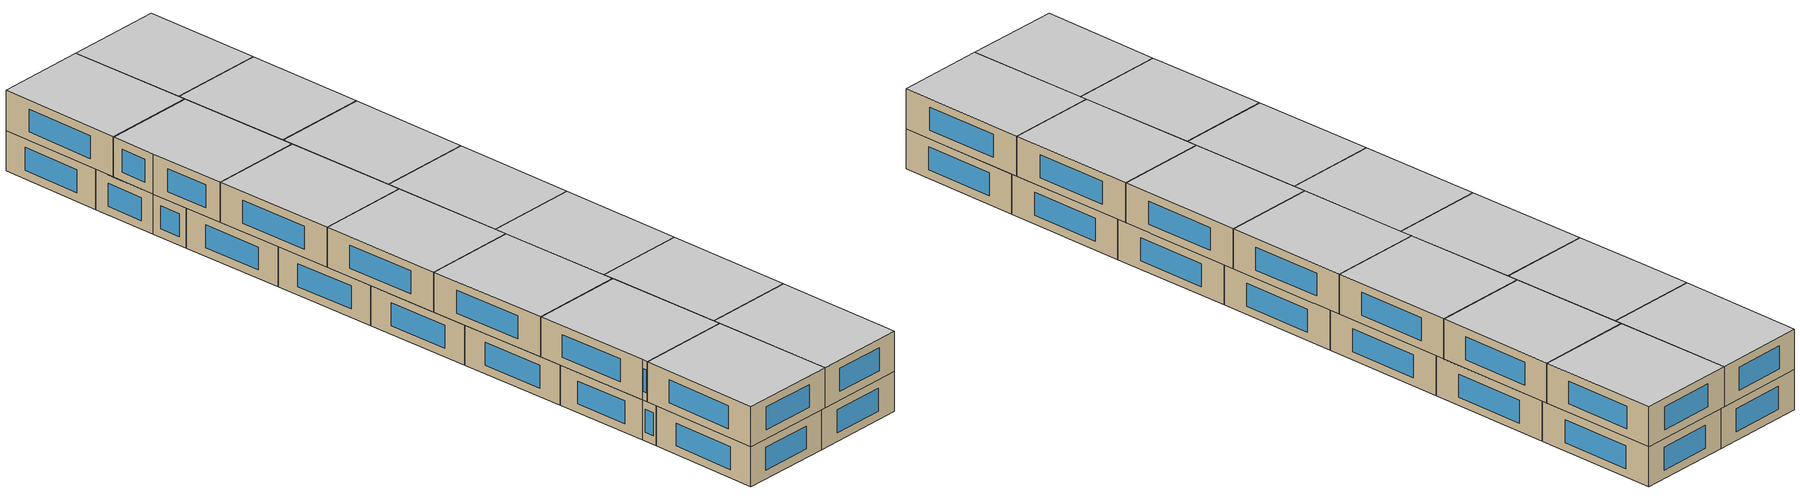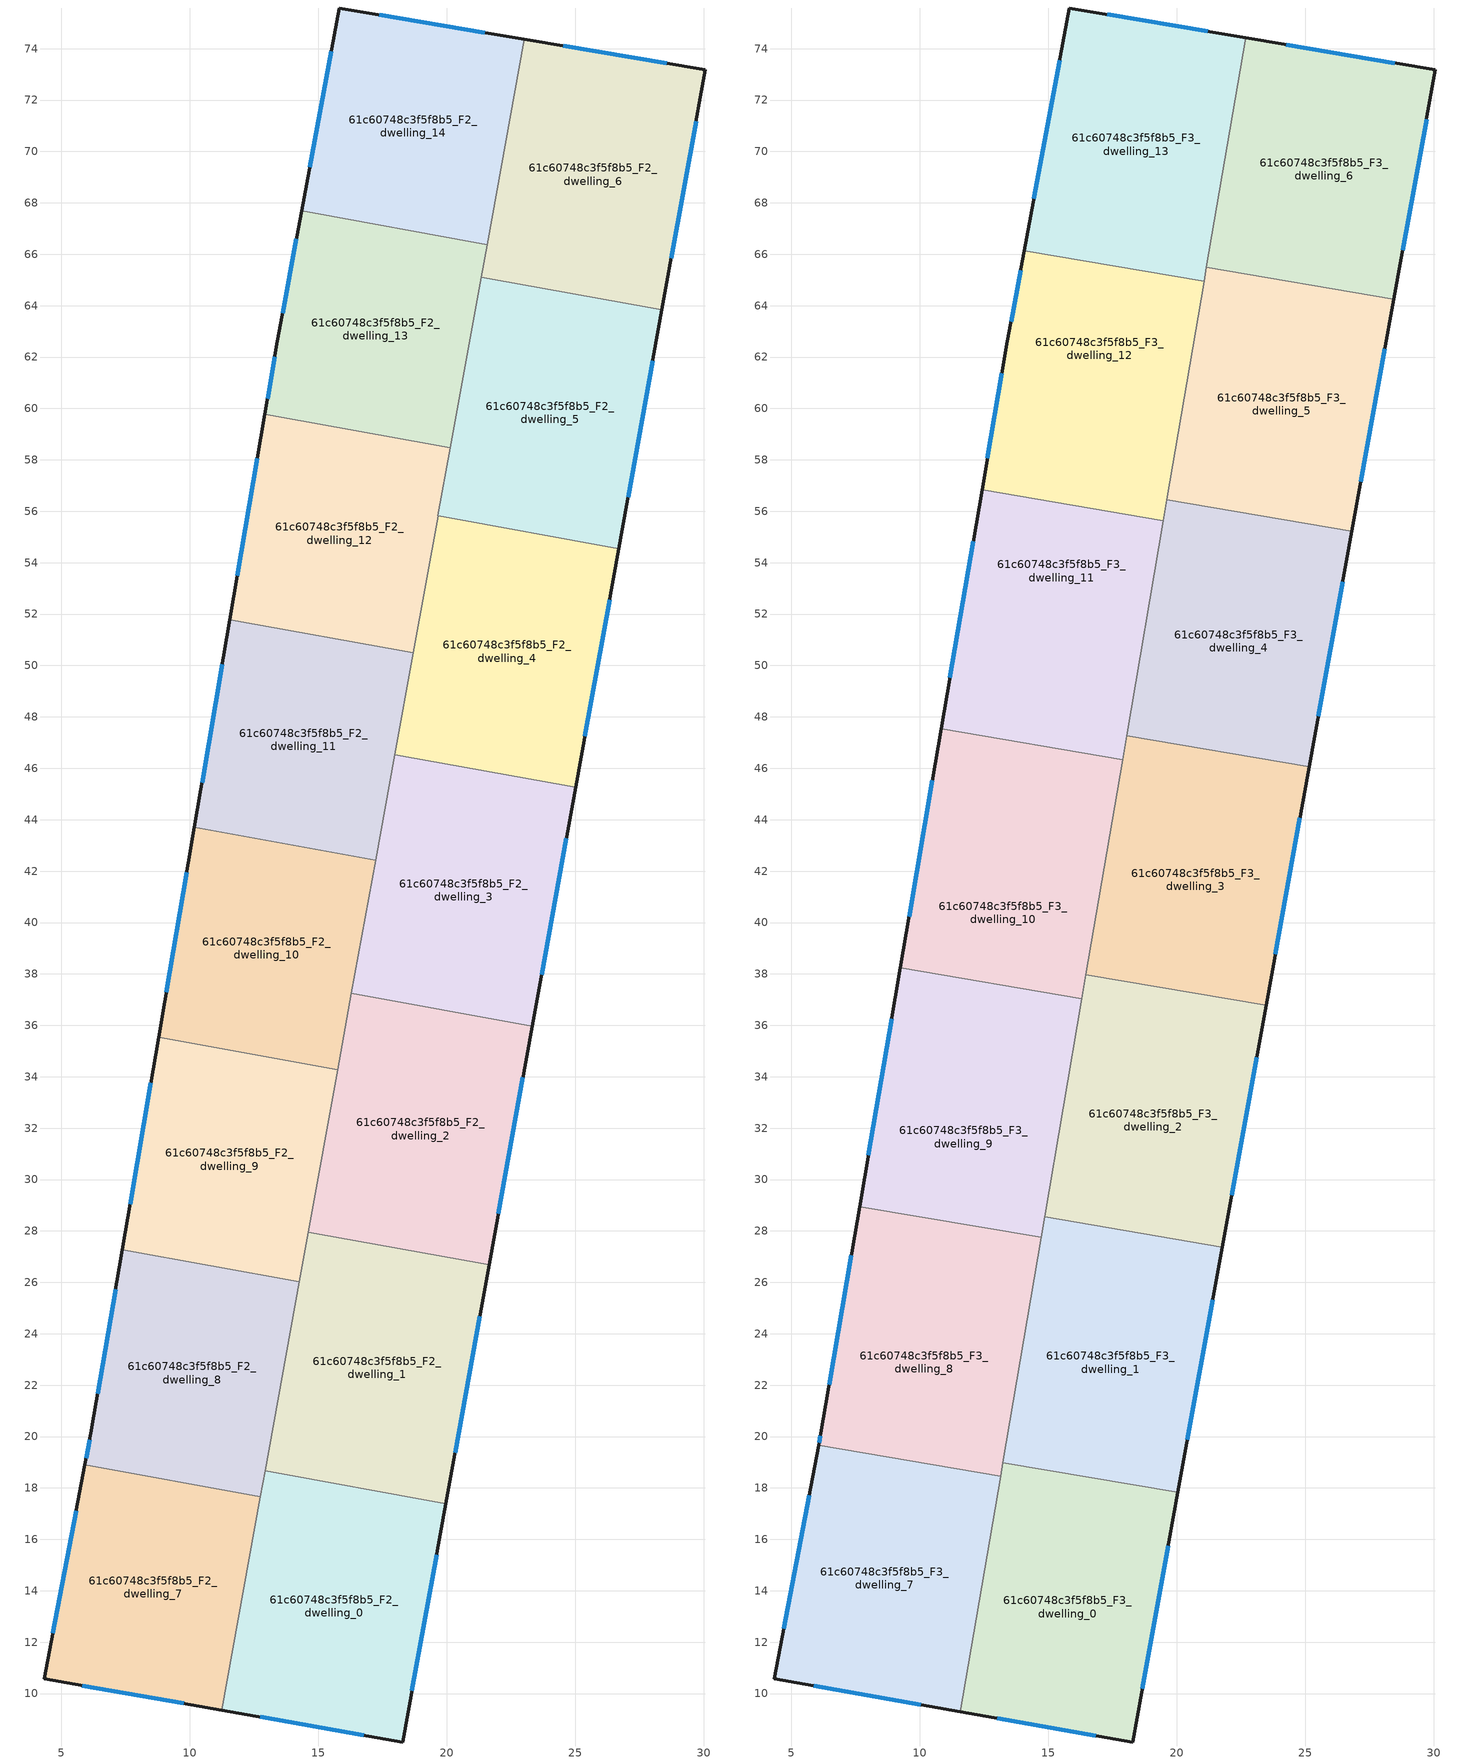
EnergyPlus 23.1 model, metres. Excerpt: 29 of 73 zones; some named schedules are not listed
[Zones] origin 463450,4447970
61c60748c3f5f8b5_F2_dwelling_0
 floor to 61c60748c3f5f8b5_F1_dwelling_0 (EU_floor_Construction): 19.96,17.39 18.28,8.12 11.24,9.35 12.92,18.66 z6
 wall outside (EU_wall_Construction): 11.24,9.35 18.28,8.12 19.96,17.39 z6:9
 wall to 61c60748c3f5f8b5_F2_dwelling_1 (EU_wall_Construction): 19.96,17.39 12.92,18.66 z6:9
 wall to 61c60748c3f5f8b5_F2_dwelling_7 (EU_wall_Construction): 12.74,17.67 11.24,9.35 z6:9
 wall to 61c60748c3f5f8b5_F2_dwelling_8 (EU_wall_Construction): 12.92,18.66 12.74,17.67 z6:9
 window (EU_Window_Construction): 18.64,10.1 19.6,15.4 / 12.74,9.09 16.77,8.38 z6.64:8.36
61c60748c3f5f8b5_F2_dwelling_1
 floor to 61c60748c3f5f8b5_F1_dwelling_1 (EU_floor_Construction): 21.64,26.68 19.96,17.39 12.92,18.66 14.6,27.95 z6
 wall outside (EU_wall_Construction): 19.96,17.39 21.64,26.68 z6:9
 wall to 61c60748c3f5f8b5_F2_dwelling_2 (EU_wall_Construction): 21.64,26.68 14.6,27.95 z6:9
 wall to 61c60748c3f5f8b5_F2_dwelling_8 (EU_wall_Construction): 14.25,26.02 12.92,18.66 z6:9
 wall to 61c60748c3f5f8b5_F2_dwelling_9 (EU_wall_Construction): 14.6,27.95 14.25,26.02 z6:9
 window (EU_Window_Construction): 20.32,19.38 21.28,24.69 z6.64:8.36
61c60748c3f5f8b5_F2_dwelling_10
 floor to 61c60748c3f5f8b5_F1_dwelling_10 (EU_floor_Construction): 17.23,42.43 15.75,34.27 8.78,35.53 10.18,43.71 z6
 wall outside (EU_wall_Construction): 10.18,43.71 8.78,35.53 z6:9
 wall to 61c60748c3f5f8b5_F2_dwelling_9 (EU_wall_Construction): 8.78,35.53 15.75,34.27 z6:9
 wall to 61c60748c3f5f8b5_F2_dwelling_11 (EU_wall_Construction): 17.23,42.43 10.18,43.71 z6:9
 wall to 61c60748c3f5f8b5_F2_dwelling_3 (EU_wall_Construction): 16.29,37.24 17.23,42.43 z6:9
 wall to 61c60748c3f5f8b5_F2_dwelling_2 (EU_wall_Construction): 15.75,34.27 16.29,37.24 z6:9
 window (EU_Window_Construction): 9.88,41.96 9.08,37.28 z6.64:8.36
61c60748c3f5f8b5_F2_dwelling_11
 floor to 61c60748c3f5f8b5_F1_dwelling_11 (EU_floor_Construction): 18.69,50.49 17.23,42.43 10.18,43.71 11.56,51.79 z6
 wall outside (EU_wall_Construction): 11.56,51.79 10.18,43.71 z6:9
 wall to 61c60748c3f5f8b5_F2_dwelling_12 (EU_wall_Construction): 18.69,50.49 11.56,51.79 z6:9
 wall to 61c60748c3f5f8b5_F2_dwelling_4 (EU_wall_Construction): 17.97,46.53 18.69,50.49 z6:9
 wall to 61c60748c3f5f8b5_F2_dwelling_3 (EU_wall_Construction): 17.23,42.43 17.97,46.53 z6:9
 window (EU_Window_Construction): 11.26,50.05 10.47,45.44 z6.64:8.36
 ceiling adiabatic (EU_roof_Construction): 17.23,42.43 18.1,47.26 18.05,47.27 z9
61c60748c3f5f8b5_F2_dwelling_12
 floor to 61c60748c3f5f8b5_F1_dwelling_12 (EU_floor_Construction): 20.13,58.47 18.69,50.49 11.56,51.79 12.92,59.77 z6
 wall outside (EU_wall_Construction): 12.92,59.77 11.56,51.79 z6:9
 wall to 61c60748c3f5f8b5_F2_dwelling_13 (EU_wall_Construction): 20.13,58.47 12.92,59.77 z6:9
 wall to 61c60748c3f5f8b5_F2_dwelling_5 (EU_wall_Construction): 19.65,55.82 20.13,58.47 z6:9
 wall to 61c60748c3f5f8b5_F2_dwelling_4 (EU_wall_Construction): 18.69,50.49 19.65,55.82 z6:9
 window (EU_Window_Construction): 12.63,58.06 11.85,53.5 z6.64:8.36
61c60748c3f5f8b5_F2_dwelling_13
 floor to 61c60748c3f5f8b5_F1_dwelling_13 (EU_floor_Construction): 21.56,66.38 20.13,58.47 12.92,59.77 13.41,62.62 14.35,67.68 z6
 wall outside (EU_wall_Construction): 14.35,67.68 13.41,62.62 12.92,59.77 z6:9
 wall to 61c60748c3f5f8b5_F2_dwelling_14 (EU_wall_Construction): 21.56,66.38 14.35,67.68 z6:9
 wall to 61c60748c3f5f8b5_F2_dwelling_6 (EU_wall_Construction): 21.34,65.11 21.56,66.38 z6:9
 wall to 61c60748c3f5f8b5_F2_dwelling_5 (EU_wall_Construction): 20.13,58.47 21.33,65.11 z6:9
 window (EU_Window_Construction): 13.3,62.01 13.02,60.38 / 14.15,66.6 13.61,63.7 z6.64:8.36
 ceiling adiabatic (EU_roof_Construction): 21.05,64.94 21.31,66.42 14.35,67.68 14.06,66.13 z9
61c60748c3f5f8b5_F2_dwelling_14
 floor to 61c60748c3f5f8b5_F1_dwelling_14 (EU_floor_Construction): 23.01,74.36 21.56,66.38 14.35,67.68 15.82,75.58 z6
 wall outside (EU_wall_Construction): 23.01,74.36 15.82,75.58 14.35,67.68 z6:9
 wall to 61c60748c3f5f8b5_F2_dwelling_6 (EU_wall_Construction): 21.56,66.38 23.01,74.36 z6:9
 window (EU_Window_Construction): 15.5,73.89 14.66,69.38 / 21.47,74.62 17.36,75.32 z6.64:8.36
 ceiling adiabatic (EU_roof_Construction): 21.31,66.42 22.67,74.42 15.82,75.58 14.35,67.68 z9
61c60748c3f5f8b5_F2_dwelling_2
 floor to 61c60748c3f5f8b5_F1_dwelling_2 (EU_floor_Construction): 23.32,35.97 21.64,26.68 14.6,27.95 16.29,37.24 z6
 wall outside (EU_wall_Construction): 21.64,26.68 23.32,35.97 z6:9
 wall to 61c60748c3f5f8b5_F2_dwelling_3 (EU_wall_Construction): 23.32,35.97 16.29,37.24 z6:9
 wall to 61c60748c3f5f8b5_F2_dwelling_9 (EU_wall_Construction): 15.75,34.27 14.6,27.95 z6:9
 window (EU_Window_Construction): 22,28.67 22.96,33.98 z6.64:8.36
61c60748c3f5f8b5_F2_dwelling_3
 floor to 61c60748c3f5f8b5_F1_dwelling_3 (EU_floor_Construction): 25,45.26 23.32,35.97 16.29,37.24 17.97,46.53 z6
 wall outside (EU_wall_Construction): 23.32,35.97 25,45.26 z6:9
 wall to 61c60748c3f5f8b5_F2_dwelling_4 (EU_wall_Construction): 25,45.26 17.97,46.53 z6:9
 window (EU_Window_Construction): 23.68,37.96 24.64,43.27 z6.64:8.36
61c60748c3f5f8b5_F2_dwelling_4
 floor to 61c60748c3f5f8b5_F1_dwelling_4 (EU_floor_Construction): 26.69,54.55 25,45.26 17.97,46.53 19.65,55.82 z6
 wall outside (EU_wall_Construction): 25,45.26 26.69,54.55 z6:9
 wall to 61c60748c3f5f8b5_F2_dwelling_5 (EU_wall_Construction): 26.69,54.55 19.65,55.82 z6:9
 window (EU_Window_Construction): 25.36,47.25 26.33,52.56 z6.64:8.36
61c60748c3f5f8b5_F2_dwelling_5
 floor to 61c60748c3f5f8b5_F1_dwelling_5 (EU_floor_Construction): 28.37,63.84 26.69,54.55 19.65,55.82 21.34,65.11 z6
 wall outside (EU_wall_Construction): 26.69,54.55 28.37,63.84 z6:9
 wall to 61c60748c3f5f8b5_F2_dwelling_6 (EU_wall_Construction): 28.37,63.84 21.34,65.11 z6:9
 window (EU_Window_Construction): 27.05,56.54 28.01,61.85 z6.64:8.36
61c60748c3f5f8b5_F2_dwelling_6
 floor to 61c60748c3f5f8b5_F1_dwelling_6 (EU_floor_Construction): 30.06,73.17 28.37,63.84 21.34,65.11 23.01,74.36 z6
 wall outside (EU_wall_Construction): 28.37,63.84 30.06,73.17 23.01,74.36 z6:9
 window (EU_Window_Construction): 28.55,73.43 24.52,74.11 / 28.73,65.84 29.7,71.17 z6.64:8.36
61c60748c3f5f8b5_F2_dwelling_7
 floor to 61c60748c3f5f8b5_F1_dwelling_7 (EU_floor_Construction): 12.74,17.67 11.24,9.35 4.33,10.57 5.92,18.9 z6
 wall outside (EU_wall_Construction): 5.92,18.9 4.33,10.57 11.24,9.35 z6:9
 wall to 61c60748c3f5f8b5_F2_dwelling_8 (EU_wall_Construction): 12.74,17.67 5.92,18.9 z6:9
 window (EU_Window_Construction): 5.81,10.31 9.76,9.61 / 5.58,17.12 4.67,12.35 z6.64:8.36
 ceiling adiabatic (EU_roof_Construction): 11.24,9.35 12.74,17.67 5.92,18.9 4.33,10.57 z9
61c60748c3f5f8b5_F2_dwelling_8
 floor to 61c60748c3f5f8b5_F1_dwelling_8 (EU_floor_Construction): 14.26,26.02 12.74,17.67 5.92,18.9 6.15,20.13 7.37,27.26 z6
 wall outside (EU_wall_Construction): 7.37,27.26 6.15,20.13 5.92,18.9 z6:9
 wall to 61c60748c3f5f8b5_F2_dwelling_9 (EU_wall_Construction): 14.26,26.02 7.37,27.26 z6:9
 window (EU_Window_Construction): 6.1,19.87 5.97,19.16 / 7.11,25.74 6.41,21.66 z6.64:8.36
61c60748c3f5f8b5_F2_dwelling_9
 floor to 61c60748c3f5f8b5_F1_dwelling_9 (EU_floor_Construction): 15.75,34.27 14.26,26.02 7.37,27.26 8.78,35.53 z6
 wall outside (EU_wall_Construction): 8.78,35.53 7.37,27.26 z6:9
 window (EU_Window_Construction): 8.48,33.76 7.67,29.04 z6.64:8.36
61c60748c3f5f8b5_F3_dwelling_0
 floor to 61c60748c3f5f8b5_F2_dwelling_0 (EU_floor_Construction): 19.96,17.39 18.28,8.12 11.58,9.29 13.16,18.62 z9
 floor to 61c60748c3f5f8b5_F2_dwelling_1 (EU_floor_Construction): 20.03,17.82 19.96,17.39 13.16,18.62 13.23,18.98 z9
 wall outside (EU_wall_Construction): 11.58,9.29 18.28,8.12 20.03,17.82 z9:12
 wall to 61c60748c3f5f8b5_F3_dwelling_1 (EU_wall_Construction): 20.03,17.82 13.23,18.98 z9:12
 wall to 61c60748c3f5f8b5_F3_dwelling_7 (EU_wall_Construction): 13.14,18.47 11.58,9.29 z9:12
 wall to 61c60748c3f5f8b5_F3_dwelling_8 (EU_wall_Construction): 13.23,18.98 13.14,18.47 z9:12
 window (EU_Window_Construction): 18.65,10.2 19.66,15.74 / 13.01,9.04 16.84,8.37 z9.64:11.36
 ceiling to 61c60748c3f5f8b5_F4_dwelling_0 (EU_floor_Construction): 18.28,8.12 20.03,17.82 13.23,18.98 11.58,9.29 z12
61c60748c3f5f8b5_F3_dwelling_1
 floor to 61c60748c3f5f8b5_F2_dwelling_1 (EU_floor_Construction): 21.64,26.68 20.03,17.82 13.23,18.98 14.75,27.93 z9
 floor to 61c60748c3f5f8b5_F2_dwelling_2 (EU_floor_Construction): 21.76,27.37 21.64,26.68 14.75,27.93 14.86,28.55 z9
 wall outside (EU_wall_Construction): 20.03,17.82 21.76,27.37 z9:12
 wall to 61c60748c3f5f8b5_F3_dwelling_2 (EU_wall_Construction): 21.76,27.37 14.86,28.55 z9:12
 wall to 61c60748c3f5f8b5_F3_dwelling_8 (EU_wall_Construction): 14.72,27.75 13.23,18.98 z9:12
 wall to 61c60748c3f5f8b5_F3_dwelling_9 (EU_wall_Construction): 14.86,28.55 14.72,27.75 z9:12
 window (EU_Window_Construction): 20.4,19.87 21.39,25.33 z9.64:11.36
 ceiling to 61c60748c3f5f8b5_F4_dwelling_1 (EU_floor_Construction): 20.03,17.82 21.76,27.37 14.86,28.55 13.23,18.98 z12
61c60748c3f5f8b5_F3_dwelling_10
 floor to 61c60748c3f5f8b5_F2_dwelling_10 (EU_floor_Construction): 17.22,42.43 17.13,41.88 16.25,37.04 9.24,38.24 10.18,43.71 z9
 floor to 61c60748c3f5f8b5_F2_dwelling_11 (EU_floor_Construction): 17.89,46.33 17.22,42.43 10.18,43.71 10.83,47.53 z9
 floor to 61c60748c3f5f8b5_F2_dwelling_3 (EU_floor_Construction): 17.12,41.86 16.34,37.23 16.29,37.24 z9
 floor to 61c60748c3f5f8b5_F2_dwelling_2 (EU_floor_Construction): 16.34,37.23 16.3,37.04 16.25,37.04 16.29,37.24 z9
 wall outside (EU_wall_Construction): 10.83,47.53 9.24,38.24 z9:12
 wall to 61c60748c3f5f8b5_F3_dwelling_11 (EU_wall_Construction): 17.89,46.33 10.83,47.53 z9:12
 wall to 61c60748c3f5f8b5_F3_dwelling_9 (EU_wall_Construction): 9.24,38.24 16.3,37.04 z9:12
 wall to 61c60748c3f5f8b5_F3_dwelling_3 (EU_wall_Construction): 16.46,37.97 17.89,46.33 z9:12
 wall to 61c60748c3f5f8b5_F3_dwelling_2 (EU_wall_Construction): 16.3,37.04 16.46,37.97 z9:12
 window (EU_Window_Construction): 10.49,45.54 9.58,40.23 z9.64:11.36
 ceiling to 61c60748c3f5f8b5_F4_dwelling_10 (EU_floor_Construction): 16.3,37.04 17.89,46.33 10.83,47.53 9.24,38.24 z12
61c60748c3f5f8b5_F3_dwelling_11
 floor to 61c60748c3f5f8b5_F2_dwelling_12 (EU_floor_Construction): 19.47,55.63 18.6,50.51 11.56,51.78 12.42,56.83 z9
 floor to 61c60748c3f5f8b5_F2_dwelling_11 (EU_floor_Construction): 18.6,50.51 17.89,46.33 10.83,47.53 11.56,51.78 z9
 wall outside (EU_wall_Construction): 12.42,56.83 10.83,47.53 z9:12
 wall to 61c60748c3f5f8b5_F3_dwelling_12 (EU_wall_Construction): 19.47,55.63 12.42,56.83 z9:12
 wall to 61c60748c3f5f8b5_F3_dwelling_4 (EU_wall_Construction): 18.05,47.27 19.47,55.63 z9:12
 wall to 61c60748c3f5f8b5_F3_dwelling_3 (EU_wall_Construction): 17.88,46.33 18.05,47.27 z9:12
 window (EU_Window_Construction): 12.08,54.84 11.17,49.52 z9.64:11.36
 ceiling to 61c60748c3f5f8b5_F4_dwelling_11 (EU_floor_Construction): 17.89,46.33 19.47,55.63 12.42,56.83 10.83,47.53 z12
61c60748c3f5f8b5_F3_dwelling_12
 floor to 61c60748c3f5f8b5_F2_dwelling_13 (EU_floor_Construction): 21.05,64.94 19.96,58.5 12.92,59.77 13.41,62.62 14.06,66.13 z9
 floor to 61c60748c3f5f8b5_F2_dwelling_12 (EU_floor_Construction): 19.96,58.5 19.47,55.63 12.42,56.83 12.92,59.77 z9
 wall outside (EU_wall_Construction): 14.06,66.13 13.41,62.62 12.42,56.83 z9:12
 wall to 61c60748c3f5f8b5_F3_dwelling_13 (EU_wall_Construction): 21.05,64.94 14.06,66.13 z9:12
 wall to 61c60748c3f5f8b5_F3_dwelling_5 (EU_wall_Construction): 19.61,56.44 21.05,64.94 z9:12
 wall to 61c60748c3f5f8b5_F3_dwelling_4 (EU_wall_Construction): 19.47,55.63 19.61,56.44 z9:12
 window (EU_Window_Construction): 13.19,61.38 12.63,58.07 / 13.92,65.38 13.55,63.37 z9.64:11.36
 ceiling to 61c60748c3f5f8b5_F4_dwelling_12 (EU_floor_Construction): 19.47,55.63 21.05,64.94 14.06,66.13 13.41,62.62 12.42,56.83 z12
61c60748c3f5f8b5_F3_dwelling_13
 floor adiabatic (EU_floor_Construction): 22.67,74.42 21.05,64.94 14.06,66.13 15.82,75.58 z9
 wall outside (EU_wall_Construction): 22.67,74.42 15.82,75.58 14.06,66.13 z9:12
 wall to 61c60748c3f5f8b5_F3_dwelling_6 (EU_wall_Construction): 21.15,65.49 22.67,74.42 z9:12
 wall to 61c60748c3f5f8b5_F3_dwelling_5 (EU_wall_Construction): 21.05,64.94 21.15,65.49 z9:12
 window (EU_Window_Construction): 15.44,73.56 14.44,68.16 / 21.2,74.67 17.29,75.33 z9.64:11.36
 ceiling to 61c60748c3f5f8b5_F4_dwelling_13 (EU_floor_Construction): 21.05,64.94 22.67,74.42 15.82,75.58 14.06,66.13 z12
61c60748c3f5f8b5_F3_dwelling_2
 floor to 61c60748c3f5f8b5_F2_dwelling_2 (EU_floor_Construction): 23.32,35.97 21.76,27.37 14.86,28.55 16.34,37.23 z9
 floor to 61c60748c3f5f8b5_F2_dwelling_3 (EU_floor_Construction): 23.47,36.78 23.32,35.97 16.34,37.23 16.46,37.97 z9
 wall outside (EU_wall_Construction): 21.76,27.37 23.47,36.78 z9:12
 wall to 61c60748c3f5f8b5_F3_dwelling_3 (EU_wall_Construction): 23.47,36.78 16.46,37.97 z9:12
 wall to 61c60748c3f5f8b5_F3_dwelling_9 (EU_wall_Construction): 16.3,37.03 14.86,28.55 z9:12
 window (EU_Window_Construction): 22.13,29.39 23.1,34.77 z9.64:11.36
 ceiling to 61c60748c3f5f8b5_F4_dwelling_2 (EU_floor_Construction): 21.76,27.37 23.47,36.78 16.46,37.97 14.86,28.55 z12
61c60748c3f5f8b5_F3_dwelling_3
 floor outside (EU_floor_Construction): 18.04,47.27 17.23,42.46 17.13,41.89 z9
 floor to 61c60748c3f5f8b5_F2_dwelling_3 (EU_floor_Construction): 25,45.26 23.47,36.78 16.46,37.97 17.13,41.89 17.97,46.53 z9
 floor to 61c60748c3f5f8b5_F2_dwelling_4 (EU_floor_Construction): 25.15,46.06 25,45.26 17.97,46.53 18.1,47.26 z9
 floor adiabatic (EU_floor_Construction): 18.1,47.26 17.23,42.46 18.05,47.27 z9
 wall outside (EU_wall_Construction): 23.47,36.78 25.15,46.06 z9:12
 wall to 61c60748c3f5f8b5_F3_dwelling_4 (EU_wall_Construction): 25.15,46.06 18.04,47.27 z9:12
 window (EU_Window_Construction): 23.83,38.77 24.79,44.07 z9.64:11.36
 ceiling to 61c60748c3f5f8b5_F4_dwelling_3 (EU_floor_Construction): 23.47,36.78 25.15,46.06 18.04,47.27 16.46,37.97 z12
61c60748c3f5f8b5_F3_dwelling_4
 floor to 61c60748c3f5f8b5_F2_dwelling_4 (EU_floor_Construction): 26.69,54.55 25.15,46.06 18.1,47.26 19.65,55.82 z9
 floor to 61c60748c3f5f8b5_F2_dwelling_5 (EU_floor_Construction): 26.81,55.21 26.69,54.55 19.65,55.82 19.76,56.41 z9
 floor to 61c60748c3f5f8b5_F2_dwelling_12 (EU_floor_Construction): 19.76,56.42 18.69,50.49 18.6,50.51 19.61,56.44 z9
 floor to 61c60748c3f5f8b5_F2_dwelling_11 (EU_floor_Construction): 18.69,50.49 18.1,47.26 18.05,47.27 18.6,50.51 z9
 wall outside (EU_wall_Construction): 25.15,46.06 26.81,55.21 z9:12
 wall to 61c60748c3f5f8b5_F3_dwelling_5 (EU_wall_Construction): 26.81,55.21 19.61,56.44 z9:12
 window (EU_Window_Construction): 25.5,48.02 26.45,53.25 z9.64:11.36
 ceiling to 61c60748c3f5f8b5_F4_dwelling_4 (EU_floor_Construction): 25.15,46.06 26.81,55.21 19.61,56.44 18.04,47.27 z12
61c60748c3f5f8b5_F3_dwelling_5
 floor to 61c60748c3f5f8b5_F2_dwelling_5 (EU_floor_Construction): 28.37,63.84 26.81,55.21 19.76,56.41 21.34,65.11 z9
 floor to 61c60748c3f5f8b5_F2_dwelling_6 (EU_floor_Construction): 28.44,64.25 28.37,63.84 21.34,65.11 21.4,65.45 z9
 floor to 61c60748c3f5f8b5_F2_dwelling_13 (EU_floor_Construction): 21.4,65.45 20.13,58.47 19.96,58.5 21.15,65.49 z9
 floor to 61c60748c3f5f8b5_F2_dwelling_12 (EU_floor_Construction): 20.13,58.47 19.76,56.42 19.61,56.44 19.96,58.5 z9
 wall outside (EU_wall_Construction): 26.81,55.21 28.44,64.25 z9:12
 wall to 61c60748c3f5f8b5_F3_dwelling_6 (EU_wall_Construction): 28.44,64.25 21.15,65.49 z9:12
 window (EU_Window_Construction): 27.16,57.15 28.09,62.31 z9.64:11.36
 ceiling to 61c60748c3f5f8b5_F4_dwelling_5 (EU_floor_Construction): 26.81,55.21 28.44,64.25 21.15,65.49 19.61,56.44 z12
61c60748c3f5f8b5_F3_dwelling_6
 floor to 61c60748c3f5f8b5_F2_dwelling_14 (EU_floor_Construction): 23.01,74.36 21.56,66.38 21.31,66.42 22.67,74.42 z9
 floor to 61c60748c3f5f8b5_F2_dwelling_6 (EU_floor_Construction): 30.06,73.17 28.44,64.25 21.4,65.45 23.01,74.36 z9
 floor to 61c60748c3f5f8b5_F2_dwelling_13 (EU_floor_Construction): 21.56,66.38 21.4,65.45 21.15,65.49 21.31,66.42 z9
 wall outside (EU_wall_Construction): 28.44,64.25 30.06,73.17 22.67,74.42 z9:12
 window (EU_Window_Construction): 28.48,73.44 24.25,74.15 / 28.79,66.16 29.71,71.26 z9.64:11.36
 ceiling to 61c60748c3f5f8b5_F4_dwelling_6 (EU_floor_Construction): 28.44,64.25 30.06,73.17 22.67,74.42 21.15,65.49 z12
61c60748c3f5f8b5_F3_dwelling_7
 floor to 61c60748c3f5f8b5_F2_dwelling_8 (EU_floor_Construction): 12.89,18.51 12.74,17.67 5.92,18.9 6.06,19.67 z9
 floor to 61c60748c3f5f8b5_F2_dwelling_0 (EU_floor_Construction): 13.14,18.47 11.58,9.29 11.24,9.35 12.89,18.51 z9
 floor adiabatic (EU_floor_Construction): 12.74,17.67 11.24,9.35 11.58,9.29 4.33,10.57 6.06,19.67 5.92,18.9 z9
 wall outside (EU_wall_Construction): 6.06,19.67 4.33,10.57 11.58,9.29 z9:12
 wall to 61c60748c3f5f8b5_F3_dwelling_8 (EU_wall_Construction): 13.14,18.46 6.06,19.67 z9:12
 window (EU_Window_Construction): 5.88,10.3 10.02,9.57 / 5.69,17.72 4.7,12.52 z9.64:11.36
 ceiling to 61c60748c3f5f8b5_F4_dwelling_7 (EU_floor_Construction): 11.58,9.29 13.14,18.46 6.06,19.67 4.33,10.57 z12
61c60748c3f5f8b5_F3_dwelling_8
 floor to 61c60748c3f5f8b5_F2_dwelling_8 (EU_floor_Construction): 14.26,26.02 12.89,18.51 6.06,19.67 6.15,20.13 7.37,27.26 z9
 floor to 61c60748c3f5f8b5_F2_dwelling_9 (EU_floor_Construction): 14.57,27.77 14.26,26.02 7.37,27.26 7.66,28.95 z9
 floor to 61c60748c3f5f8b5_F2_dwelling_1 (EU_floor_Construction): 14.72,27.75 13.17,18.62 12.92,18.66 14.57,27.77 z9
 floor to 61c60748c3f5f8b5_F2_dwelling_0 (EU_floor_Construction): 13.16,18.62 13.14,18.47 12.89,18.51 12.92,18.66 z9
 wall outside (EU_wall_Construction): 7.66,28.95 6.15,20.13 6.06,19.67 z9:12
 wall to 61c60748c3f5f8b5_F3_dwelling_9 (EU_wall_Construction): 14.72,27.75 7.66,28.95 z9:12
 window (EU_Window_Construction): 6.13,20.03 6.08,19.77 / 7.33,27.06 6.47,22.02 z9.64:11.36
 ceiling to 61c60748c3f5f8b5_F4_dwelling_8 (EU_floor_Construction): 13.14,18.46 14.72,27.75 7.66,28.95 6.15,20.13 6.06,19.67 z12
61c60748c3f5f8b5_F3_dwelling_9
 floor to 61c60748c3f5f8b5_F2_dwelling_9 (EU_floor_Construction): 15.75,34.27 14.57,27.77 7.66,28.95 8.78,35.53 z9
 floor to 61c60748c3f5f8b5_F2_dwelling_10 (EU_floor_Construction): 16.25,37.04 15.75,34.27 8.78,35.53 9.24,38.24 z9
 floor to 61c60748c3f5f8b5_F2_dwelling_2 (EU_floor_Construction): 16.3,37.04 14.75,27.93 14.61,27.95 16.25,37.04 z9
 floor to 61c60748c3f5f8b5_F2_dwelling_1 (EU_floor_Construction): 14.75,27.93 14.72,27.75 14.57,27.77 14.61,27.95 z9
 wall outside (EU_wall_Construction): 9.24,38.24 7.66,28.95 z9:12
 window (EU_Window_Construction): 8.9,36.25 8,30.94 z9.64:11.36
 ceiling to 61c60748c3f5f8b5_F4_dwelling_9 (EU_floor_Construction): 14.72,27.75 16.3,37.04 9.24,38.24 7.66,28.95 z12
[Building]
EU S2 Campaign: North Axis=0; Terrain=City; Solar Distribution=FullExterior
[Site:Location]
Yerevan-Zvartnots.Intl.AP: Latitude=40.15; Longitude=44.383; Time Zone=4; Elevation=854
[SizingPeriod:WeatherFileDays]
AnnualSizingPeriod: Begin Month=1; Begin Day of Month=1; End Month=12; End Day of Month=31; Day of Week for Start Day=Monday; Use Weather File Daylight Saving Period=No; Use Weather File Rain and Snow Indicators=No
[MATERIAL]
EU_InternalMass_Material: Roughness=MediumRough; Thickness=0.1; Conductivity=1; Density=1800; Specific Heat=900; Thermal Absorptance=0.9; Solar Absorptance=0.7; Visible Absorptance=0.7
[MATERIAL:NOMASS] Roughness=MediumRough; Thermal Absorptance=0.9; Solar Absorptance=0.7; Visible Absorptance=0.7
Name | Thermal Resistance
EU_wall_NoMass | 1.05043
EU_roof_NoMass | 1.45357
EU_floor_NoMass | 0.478065
[WINDOWMATERIAL:SIMPLEGLAZINGSYSTEM]
EU_Window_SimpleGlazing: UFactor=2.5566; Solar Heat Gain Coefficient=0.75; Visible Transmittance=0.75
[CONSTRUCTION]
EU_wall_Construction: EU_wall_NoMass
EU_roof_Construction: EU_roof_NoMass
EU_floor_Construction: EU_floor_NoMass
EU_Window_Construction: EU_Window_SimpleGlazing
EU_InternalMass_Construction: EU_InternalMass_Material
[ZONE] Type=1; Multiplier=1; Ceiling Height=autocalculate; Floor Area=autocalculate; Part of Total Floor Area=Yes
Name | Volume
61c60748c3f5f8b5_F2_dwelling_0 | 202.431
61c60748c3f5f8b5_F3_dwelling_0 | 202.455
61c60748c3f5f8b5_F2_dwelling_1; 61c60748c3f5f8b5_F2_dwelling_4 | 202.45
61c60748c3f5f8b5_F3_dwelling_1; 61c60748c3f5f8b5_F2_dwelling_2; 61c60748c3f5f8b5_F2_dwelling_5 | 202.447
61c60748c3f5f8b5_F2_dwelling_10 | 177.155
61c60748c3f5f8b5_F3_dwelling_10 | 202.458
61c60748c3f5f8b5_F2_dwelling_11 | 177.141
61c60748c3f5f8b5_F3_dwelling_11 | 202.46
61c60748c3f5f8b5_F2_dwelling_12 | 177.145
61c60748c3f5f8b5_F3_dwelling_12; 61c60748c3f5f8b5_F3_dwelling_3; 61c60748c3f5f8b5_F3_dwelling_6 | 202.445
61c60748c3f5f8b5_F2_dwelling_13 | 177.137
61c60748c3f5f8b5_F3_dwelling_13 | 202.436
61c60748c3f5f8b5_F2_dwelling_14 | 177.14
61c60748c3f5f8b5_F3_dwelling_2; 61c60748c3f5f8b5_F2_dwelling_3 | 202.442
61c60748c3f5f8b5_F3_dwelling_4 | 202.444
61c60748c3f5f8b5_F3_dwelling_5 | 202.449
61c60748c3f5f8b5_F2_dwelling_6 | 202.433
61c60748c3f5f8b5_F2_dwelling_7 | 177.16
61c60748c3f5f8b5_F3_dwelling_7 | 202.465
61c60748c3f5f8b5_F2_dwelling_8 | 177.134
61c60748c3f5f8b5_F3_dwelling_8 | 202.443
61c60748c3f5f8b5_F2_dwelling_9 | 177.126
61c60748c3f5f8b5_F3_dwelling_9 | 202.451
[INTERNALMASS] Construction=EU_InternalMass_Construction
Name | Zone or ZoneList | Surface Area
61c60748c3f5f8b5_F2_dwelling_0_EU_InternalMass | 61c60748c3f5f8b5_F2_dwelling_0 | 67.477
61c60748c3f5f8b5_F2_dwelling_1_EU_InternalMass | 61c60748c3f5f8b5_F2_dwelling_1 | 67.4834
61c60748c3f5f8b5_F2_dwelling_2_EU_InternalMass | 61c60748c3f5f8b5_F2_dwelling_2 | 67.4821
61c60748c3f5f8b5_F2_dwelling_3_EU_InternalMass | 61c60748c3f5f8b5_F2_dwelling_3 | 67.4807
61c60748c3f5f8b5_F2_dwelling_4_EU_InternalMass | 61c60748c3f5f8b5_F2_dwelling_4 | 67.4834
61c60748c3f5f8b5_F2_dwelling_5_EU_InternalMass | 61c60748c3f5f8b5_F2_dwelling_5 | 67.4821
61c60748c3f5f8b5_F2_dwelling_6_EU_InternalMass | 61c60748c3f5f8b5_F2_dwelling_6 | 67.4781
61c60748c3f5f8b5_F2_dwelling_7_EU_InternalMass | 61c60748c3f5f8b5_F2_dwelling_7 | 59.0533
61c60748c3f5f8b5_F2_dwelling_8_EU_InternalMass | 61c60748c3f5f8b5_F2_dwelling_8 | 59.0448
61c60748c3f5f8b5_F2_dwelling_9_EU_InternalMass | 61c60748c3f5f8b5_F2_dwelling_9 | 59.0419
61c60748c3f5f8b5_F2_dwelling_10_EU_InternalMass | 61c60748c3f5f8b5_F2_dwelling_10 | 59.0515
61c60748c3f5f8b5_F2_dwelling_11_EU_InternalMass | 61c60748c3f5f8b5_F2_dwelling_11 | 59.0472
61c60748c3f5f8b5_F2_dwelling_12_EU_InternalMass | 61c60748c3f5f8b5_F2_dwelling_12 | 59.0511
61c60748c3f5f8b5_F2_dwelling_13_EU_InternalMass | 61c60748c3f5f8b5_F2_dwelling_13 | 59.0454
61c60748c3f5f8b5_F2_dwelling_14_EU_InternalMass | 61c60748c3f5f8b5_F2_dwelling_14 | 59.0467
61c60748c3f5f8b5_F3_dwelling_0_EU_InternalMass | 61c60748c3f5f8b5_F3_dwelling_0 | 67.4851
61c60748c3f5f8b5_F3_dwelling_1_EU_InternalMass | 61c60748c3f5f8b5_F3_dwelling_1 | 67.4823
61c60748c3f5f8b5_F3_dwelling_2_EU_InternalMass | 61c60748c3f5f8b5_F3_dwelling_2 | 67.4807
61c60748c3f5f8b5_F3_dwelling_3_EU_InternalMass | 61c60748c3f5f8b5_F3_dwelling_3 | 67.4816
61c60748c3f5f8b5_F3_dwelling_4_EU_InternalMass | 61c60748c3f5f8b5_F3_dwelling_4 | 67.4812
61c60748c3f5f8b5_F3_dwelling_5_EU_InternalMass | 61c60748c3f5f8b5_F3_dwelling_5 | 67.4831
61c60748c3f5f8b5_F3_dwelling_6_EU_InternalMass | 61c60748c3f5f8b5_F3_dwelling_6 | 67.4817
61c60748c3f5f8b5_F3_dwelling_7_EU_InternalMass | 61c60748c3f5f8b5_F3_dwelling_7 | 67.4884
61c60748c3f5f8b5_F3_dwelling_8_EU_InternalMass | 61c60748c3f5f8b5_F3_dwelling_8 | 67.4809
61c60748c3f5f8b5_F3_dwelling_9_EU_InternalMass | 61c60748c3f5f8b5_F3_dwelling_9 | 67.4838
61c60748c3f5f8b5_F3_dwelling_10_EU_InternalMass | 61c60748c3f5f8b5_F3_dwelling_10 | 67.4859
61c60748c3f5f8b5_F3_dwelling_11_EU_InternalMass | 61c60748c3f5f8b5_F3_dwelling_11 | 67.4867
61c60748c3f5f8b5_F3_dwelling_12_EU_InternalMass | 61c60748c3f5f8b5_F3_dwelling_12 | 67.4819
61c60748c3f5f8b5_F3_dwelling_13_EU_InternalMass | 61c60748c3f5f8b5_F3_dwelling_13 | 67.4785
[OTHEREQUIPMENT] Fuel Type=Electricity; Design Level Calculation Method=Watts/Area; Power per Zone Floor Area=1; Fraction Latent=0; Fraction Radiant=0; Fraction Lost=0; Carbon Dioxide Generation Rate=0; EndUse Subcategory=EU_Step8_InternalGains
Name | Zone or ZoneList or Space or SpaceList | Schedule
EU_Step8_InternalGain_61c60748c3f5f8b5_F2_dwelling_0_f000 | 61c60748c3f5f8b5_F2_dwelling_0 | EU_Step8_GainSchedule_61c60748c3f5f8b5_F2_dwelling_0_f000
EU_Step8_InternalGain_61c60748c3f5f8b5_F2_dwelling_1_f000 | 61c60748c3f5f8b5_F2_dwelling_1 | EU_Step8_GainSchedule_61c60748c3f5f8b5_F2_dwelling_1_f000
EU_Step8_InternalGain_61c60748c3f5f8b5_F2_dwelling_2_f000 | 61c60748c3f5f8b5_F2_dwelling_2 | EU_Step8_GainSchedule_61c60748c3f5f8b5_F2_dwelling_2_f000
EU_Step8_InternalGain_61c60748c3f5f8b5_F2_dwelling_3_f000 | 61c60748c3f5f8b5_F2_dwelling_3 | EU_Step8_GainSchedule_61c60748c3f5f8b5_F2_dwelling_3_f000
EU_Step8_InternalGain_61c60748c3f5f8b5_F2_dwelling_4_f000 | 61c60748c3f5f8b5_F2_dwelling_4 | EU_Step8_GainSchedule_61c60748c3f5f8b5_F2_dwelling_4_f000
EU_Step8_InternalGain_61c60748c3f5f8b5_F2_dwelling_5_f000 | 61c60748c3f5f8b5_F2_dwelling_5 | EU_Step8_GainSchedule_61c60748c3f5f8b5_F2_dwelling_5_f000
EU_Step8_InternalGain_61c60748c3f5f8b5_F2_dwelling_6_f000 | 61c60748c3f5f8b5_F2_dwelling_6 | EU_Step8_GainSchedule_61c60748c3f5f8b5_F2_dwelling_6_f000
EU_Step8_InternalGain_61c60748c3f5f8b5_F2_dwelling_7_f000 | 61c60748c3f5f8b5_F2_dwelling_7 | EU_Step8_GainSchedule_61c60748c3f5f8b5_F2_dwelling_7_f000
EU_Step8_InternalGain_61c60748c3f5f8b5_F2_dwelling_8_f000 | 61c60748c3f5f8b5_F2_dwelling_8 | EU_Step8_GainSchedule_61c60748c3f5f8b5_F2_dwelling_8_f000
EU_Step8_InternalGain_61c60748c3f5f8b5_F2_dwelling_9_f000 | 61c60748c3f5f8b5_F2_dwelling_9 | EU_Step8_GainSchedule_61c60748c3f5f8b5_F2_dwelling_9_f000
EU_Step8_InternalGain_61c60748c3f5f8b5_F2_dwelling_10_f000 | 61c60748c3f5f8b5_F2_dwelling_10 | EU_Step8_GainSchedule_61c60748c3f5f8b5_F2_dwelling_10_f000
EU_Step8_InternalGain_61c60748c3f5f8b5_F2_dwelling_11_f000 | 61c60748c3f5f8b5_F2_dwelling_11 | EU_Step8_GainSchedule_61c60748c3f5f8b5_F2_dwelling_11_f000
EU_Step8_InternalGain_61c60748c3f5f8b5_F2_dwelling_12_f000 | 61c60748c3f5f8b5_F2_dwelling_12 | EU_Step8_GainSchedule_61c60748c3f5f8b5_F2_dwelling_12_f000
EU_Step8_InternalGain_61c60748c3f5f8b5_F2_dwelling_13_f000 | 61c60748c3f5f8b5_F2_dwelling_13 | EU_Step8_GainSchedule_61c60748c3f5f8b5_F2_dwelling_13_f000
EU_Step8_InternalGain_61c60748c3f5f8b5_F2_dwelling_14_f000 | 61c60748c3f5f8b5_F2_dwelling_14 | EU_Step8_GainSchedule_61c60748c3f5f8b5_F2_dwelling_14_f000
EU_Step8_InternalGain_61c60748c3f5f8b5_F3_dwelling_0_f000 | 61c60748c3f5f8b5_F3_dwelling_0 | EU_Step8_GainSchedule_61c60748c3f5f8b5_F3_dwelling_0_f000
EU_Step8_InternalGain_61c60748c3f5f8b5_F3_dwelling_1_f000 | 61c60748c3f5f8b5_F3_dwelling_1 | EU_Step8_GainSchedule_61c60748c3f5f8b5_F3_dwelling_1_f000
EU_Step8_InternalGain_61c60748c3f5f8b5_F3_dwelling_2_f000 | 61c60748c3f5f8b5_F3_dwelling_2 | EU_Step8_GainSchedule_61c60748c3f5f8b5_F3_dwelling_2_f000
EU_Step8_InternalGain_61c60748c3f5f8b5_F3_dwelling_3_f000 | 61c60748c3f5f8b5_F3_dwelling_3 | EU_Step8_GainSchedule_61c60748c3f5f8b5_F3_dwelling_3_f000
EU_Step8_InternalGain_61c60748c3f5f8b5_F3_dwelling_4_f000 | 61c60748c3f5f8b5_F3_dwelling_4 | EU_Step8_GainSchedule_61c60748c3f5f8b5_F3_dwelling_4_f000
EU_Step8_InternalGain_61c60748c3f5f8b5_F3_dwelling_5_f000 | 61c60748c3f5f8b5_F3_dwelling_5 | EU_Step8_GainSchedule_61c60748c3f5f8b5_F3_dwelling_5_f000
EU_Step8_InternalGain_61c60748c3f5f8b5_F3_dwelling_6_f000 | 61c60748c3f5f8b5_F3_dwelling_6 | EU_Step8_GainSchedule_61c60748c3f5f8b5_F3_dwelling_6_f000
EU_Step8_InternalGain_61c60748c3f5f8b5_F3_dwelling_7_f000 | 61c60748c3f5f8b5_F3_dwelling_7 | EU_Step8_GainSchedule_61c60748c3f5f8b5_F3_dwelling_7_f000
EU_Step8_InternalGain_61c60748c3f5f8b5_F3_dwelling_8_f000 | 61c60748c3f5f8b5_F3_dwelling_8 | EU_Step8_GainSchedule_61c60748c3f5f8b5_F3_dwelling_8_f000
EU_Step8_InternalGain_61c60748c3f5f8b5_F3_dwelling_9_f000 | 61c60748c3f5f8b5_F3_dwelling_9 | EU_Step8_GainSchedule_61c60748c3f5f8b5_F3_dwelling_9_f000
EU_Step8_InternalGain_61c60748c3f5f8b5_F3_dwelling_10_f000 | 61c60748c3f5f8b5_F3_dwelling_10 | EU_Step8_GainSchedule_61c60748c3f5f8b5_F3_dwelling_10_f000
EU_Step8_InternalGain_61c60748c3f5f8b5_F3_dwelling_11_f000 | 61c60748c3f5f8b5_F3_dwelling_11 | EU_Step8_GainSchedule_61c60748c3f5f8b5_F3_dwelling_11_f000
EU_Step8_InternalGain_61c60748c3f5f8b5_F3_dwelling_12_f000 | 61c60748c3f5f8b5_F3_dwelling_12 | EU_Step8_GainSchedule_61c60748c3f5f8b5_F3_dwelling_12_f000
EU_Step8_InternalGain_61c60748c3f5f8b5_F3_dwelling_13_f000 | 61c60748c3f5f8b5_F3_dwelling_13 | EU_Step8_GainSchedule_61c60748c3f5f8b5_F3_dwelling_13_f000
[ZONEVENTILATION:DESIGNFLOWRATE] Schedule=EU_AlwaysOn; Design Flow Rate Calculation Method=AirChanges/Hour; Air Changes per Hour=0.557805; Ventilation Type=Natural; Fan Pressure Rise=0; Fan Total Efficiency=1; Constant Term Coefficient=1; Temperature Term Coefficient=0; Velocity Term Coefficient=0; Velocity Squared Term Coefficient=0; Minimum Indoor Temperature=-100; Maximum Indoor Temperature=100; Delta Temperature=-100; Minimum Outdoor Temperature=-100; Maximum Outdoor Temperature=100; Maximum Wind Speed=40
Name | Zone or ZoneList or Space or SpaceList
EU_ConstantAir_61c60748c3f5f8b5_F2_dwelling_0 | 61c60748c3f5f8b5_F2_dwelling_0
EU_ConstantAir_61c60748c3f5f8b5_F2_dwelling_1 | 61c60748c3f5f8b5_F2_dwelling_1
EU_ConstantAir_61c60748c3f5f8b5_F2_dwelling_2 | 61c60748c3f5f8b5_F2_dwelling_2
EU_ConstantAir_61c60748c3f5f8b5_F2_dwelling_3 | 61c60748c3f5f8b5_F2_dwelling_3
EU_ConstantAir_61c60748c3f5f8b5_F2_dwelling_4 | 61c60748c3f5f8b5_F2_dwelling_4
EU_ConstantAir_61c60748c3f5f8b5_F2_dwelling_5 | 61c60748c3f5f8b5_F2_dwelling_5
EU_ConstantAir_61c60748c3f5f8b5_F2_dwelling_6 | 61c60748c3f5f8b5_F2_dwelling_6
EU_ConstantAir_61c60748c3f5f8b5_F2_dwelling_7 | 61c60748c3f5f8b5_F2_dwelling_7
EU_ConstantAir_61c60748c3f5f8b5_F2_dwelling_8 | 61c60748c3f5f8b5_F2_dwelling_8
EU_ConstantAir_61c60748c3f5f8b5_F2_dwelling_9 | 61c60748c3f5f8b5_F2_dwelling_9
EU_ConstantAir_61c60748c3f5f8b5_F2_dwelling_10 | 61c60748c3f5f8b5_F2_dwelling_10
EU_ConstantAir_61c60748c3f5f8b5_F2_dwelling_11 | 61c60748c3f5f8b5_F2_dwelling_11
EU_ConstantAir_61c60748c3f5f8b5_F2_dwelling_12 | 61c60748c3f5f8b5_F2_dwelling_12
EU_ConstantAir_61c60748c3f5f8b5_F2_dwelling_13 | 61c60748c3f5f8b5_F2_dwelling_13
EU_ConstantAir_61c60748c3f5f8b5_F2_dwelling_14 | 61c60748c3f5f8b5_F2_dwelling_14
EU_ConstantAir_61c60748c3f5f8b5_F3_dwelling_0 | 61c60748c3f5f8b5_F3_dwelling_0
EU_ConstantAir_61c60748c3f5f8b5_F3_dwelling_1 | 61c60748c3f5f8b5_F3_dwelling_1
EU_ConstantAir_61c60748c3f5f8b5_F3_dwelling_2 | 61c60748c3f5f8b5_F3_dwelling_2
EU_ConstantAir_61c60748c3f5f8b5_F3_dwelling_3 | 61c60748c3f5f8b5_F3_dwelling_3
EU_ConstantAir_61c60748c3f5f8b5_F3_dwelling_4 | 61c60748c3f5f8b5_F3_dwelling_4
EU_ConstantAir_61c60748c3f5f8b5_F3_dwelling_5 | 61c60748c3f5f8b5_F3_dwelling_5
EU_ConstantAir_61c60748c3f5f8b5_F3_dwelling_6 | 61c60748c3f5f8b5_F3_dwelling_6
EU_ConstantAir_61c60748c3f5f8b5_F3_dwelling_7 | 61c60748c3f5f8b5_F3_dwelling_7
EU_ConstantAir_61c60748c3f5f8b5_F3_dwelling_8 | 61c60748c3f5f8b5_F3_dwelling_8
EU_ConstantAir_61c60748c3f5f8b5_F3_dwelling_9 | 61c60748c3f5f8b5_F3_dwelling_9
EU_ConstantAir_61c60748c3f5f8b5_F3_dwelling_10 | 61c60748c3f5f8b5_F3_dwelling_10
EU_ConstantAir_61c60748c3f5f8b5_F3_dwelling_11 | 61c60748c3f5f8b5_F3_dwelling_11
EU_ConstantAir_61c60748c3f5f8b5_F3_dwelling_12 | 61c60748c3f5f8b5_F3_dwelling_12
EU_ConstantAir_61c60748c3f5f8b5_F3_dwelling_13 | 61c60748c3f5f8b5_F3_dwelling_13
[HVACTEMPLATE:ZONE:IDEALLOADSAIRSYSTEM] System Availability Schedule=EU_AlwaysOn; Maximum Heating Supply Air Temperature=50; Minimum Cooling Supply Air Temperature=13; Maximum Heating Supply Air Humidity Ratio=0.0156; Minimum Cooling Supply Air Humidity Ratio=0.0077; Heating Limit=NoLimit; Cooling Limit=NoLimit; Heating Availability Schedule=EU_AlwaysOn; Cooling Availability Schedule=EU_CoolingOff; Dehumidification Control Type=ConstantSensibleHeatRatio; Cooling Sensible Heat Ratio=0.7; Dehumidification Setpoint=60; Humidification Control Type=None; Humidification Setpoint=30; Outdoor Air Method=None; Outdoor Air Flow Rate per Person=0.00944; Outdoor Air Flow Rate per Zone Floor Area=0; Outdoor Air Flow Rate per Zone=0; Demand Controlled Ventilation Type=None; Outdoor Air Economizer Type=NoEconomizer; Heat Recovery Type=None; Sensible Heat Recovery Effectiveness=0.7; Latent Heat Recovery Effectiveness=0.65
Name | Template Thermostat
61c60748c3f5f8b5_F2_dwelling_0 | EU_HeatOnly_61c60748c3f5f8b5_F2_dwelling_0
61c60748c3f5f8b5_F2_dwelling_1 | EU_HeatOnly_61c60748c3f5f8b5_F2_dwelling_1
61c60748c3f5f8b5_F2_dwelling_2 | EU_HeatOnly_61c60748c3f5f8b5_F2_dwelling_2
61c60748c3f5f8b5_F2_dwelling_3 | EU_HeatOnly_61c60748c3f5f8b5_F2_dwelling_3
61c60748c3f5f8b5_F2_dwelling_4 | EU_HeatOnly_61c60748c3f5f8b5_F2_dwelling_4
61c60748c3f5f8b5_F2_dwelling_5 | EU_HeatOnly_61c60748c3f5f8b5_F2_dwelling_5
61c60748c3f5f8b5_F2_dwelling_6 | EU_HeatOnly_61c60748c3f5f8b5_F2_dwelling_6
61c60748c3f5f8b5_F2_dwelling_7 | EU_HeatOnly_61c60748c3f5f8b5_F2_dwelling_7
61c60748c3f5f8b5_F2_dwelling_8 | EU_HeatOnly_61c60748c3f5f8b5_F2_dwelling_8
61c60748c3f5f8b5_F2_dwelling_9 | EU_HeatOnly_61c60748c3f5f8b5_F2_dwelling_9
61c60748c3f5f8b5_F2_dwelling_10 | EU_HeatOnly_61c60748c3f5f8b5_F2_dwelling_10
61c60748c3f5f8b5_F2_dwelling_11 | EU_HeatOnly_61c60748c3f5f8b5_F2_dwelling_11
61c60748c3f5f8b5_F2_dwelling_12 | EU_HeatOnly_61c60748c3f5f8b5_F2_dwelling_12
61c60748c3f5f8b5_F2_dwelling_13 | EU_HeatOnly_61c60748c3f5f8b5_F2_dwelling_13
61c60748c3f5f8b5_F2_dwelling_14 | EU_HeatOnly_61c60748c3f5f8b5_F2_dwelling_14
61c60748c3f5f8b5_F3_dwelling_0 | EU_HeatOnly_61c60748c3f5f8b5_F3_dwelling_0
61c60748c3f5f8b5_F3_dwelling_1 | EU_HeatOnly_61c60748c3f5f8b5_F3_dwelling_1
61c60748c3f5f8b5_F3_dwelling_2 | EU_HeatOnly_61c60748c3f5f8b5_F3_dwelling_2
61c60748c3f5f8b5_F3_dwelling_3 | EU_HeatOnly_61c60748c3f5f8b5_F3_dwelling_3
61c60748c3f5f8b5_F3_dwelling_4 | EU_HeatOnly_61c60748c3f5f8b5_F3_dwelling_4
61c60748c3f5f8b5_F3_dwelling_5 | EU_HeatOnly_61c60748c3f5f8b5_F3_dwelling_5
61c60748c3f5f8b5_F3_dwelling_6 | EU_HeatOnly_61c60748c3f5f8b5_F3_dwelling_6
61c60748c3f5f8b5_F3_dwelling_7 | EU_HeatOnly_61c60748c3f5f8b5_F3_dwelling_7
61c60748c3f5f8b5_F3_dwelling_8 | EU_HeatOnly_61c60748c3f5f8b5_F3_dwelling_8
61c60748c3f5f8b5_F3_dwelling_9 | EU_HeatOnly_61c60748c3f5f8b5_F3_dwelling_9
61c60748c3f5f8b5_F3_dwelling_10 | EU_HeatOnly_61c60748c3f5f8b5_F3_dwelling_10
61c60748c3f5f8b5_F3_dwelling_11 | EU_HeatOnly_61c60748c3f5f8b5_F3_dwelling_11
61c60748c3f5f8b5_F3_dwelling_12 | EU_HeatOnly_61c60748c3f5f8b5_F3_dwelling_12
61c60748c3f5f8b5_F3_dwelling_13 | EU_HeatOnly_61c60748c3f5f8b5_F3_dwelling_13
[SIZING:ZONE] Zone Cooling Design Supply Air Temperature Input Method=SupplyAirTemperature; Zone Cooling Design Supply Air Temperature=13; Zone Heating Design Supply Air Temperature Input Method=SupplyAirTemperature; Zone Heating Design Supply Air Temperature=50; Zone Cooling Design Supply Air Humidity Ratio=0.008; Zone Heating Design Supply Air Humidity Ratio=0.008; Cooling Design Air Flow Method=DesignDay; Cooling Design Air Flow Rate=0; Cooling Minimum Air Flow per Zone Floor Area=0.000762; Cooling Minimum Air Flow=0; Cooling Minimum Air Flow Fraction=0.2; Heating Design Air Flow Method=DesignDay; Heating Design Air Flow Rate=0; Heating Maximum Air Flow per Zone Floor Area=0.002032; Heating Maximum Air Flow=0.141576; Heating Maximum Air Flow Fraction=0.3; Account for Dedicated Outdoor Air System=No; Dedicated Outdoor Air System Control Strategy=NeutralSupplyAir; Dedicated Outdoor Air Low Setpoint Temperature for Design=autosize; Dedicated Outdoor Air High Setpoint Temperature for Design=autosize; Zone Load Sizing Method=Sensible Load Only No Latent Load; Zone Latent Cooling Design Supply Air Humidity Ratio Input Method=HumidityRatioDifference; Zone Cooling Design Supply Air Humidity Ratio Difference=0.005; Zone Latent Heating Design Supply Air Humidity Ratio Input Method=HumidityRatioDifference; Zone Humidification Design Supply Air Humidity Ratio Difference=0.005
61c60748c3f5f8b5_F2_dwelling_0; 61c60748c3f5f8b5_F2_dwelling_1; 61c60748c3f5f8b5_F2_dwelling_2; 61c60748c3f5f8b5_F2_dwelling_3; 61c60748c3f5f8b5_F2_dwelling_4; 61c60748c3f5f8b5_F2_dwelling_5; 61c60748c3f5f8b5_F2_dwelling_6; 61c60748c3f5f8b5_F2_dwelling_7; 61c60748c3f5f8b5_F2_dwelling_8; 61c60748c3f5f8b5_F2_dwelling_9; 61c60748c3f5f8b5_F2_dwelling_10; 61c60748c3f5f8b5_F2_dwelling_11; 61c60748c3f5f8b5_F2_dwelling_12; 61c60748c3f5f8b5_F2_dwelling_13; 61c60748c3f5f8b5_F2_dwelling_14; 61c60748c3f5f8b5_F3_dwelling_0; 61c60748c3f5f8b5_F3_dwelling_1; 61c60748c3f5f8b5_F3_dwelling_2; 61c60748c3f5f8b5_F3_dwelling_3; 61c60748c3f5f8b5_F3_dwelling_4; 61c60748c3f5f8b5_F3_dwelling_5; 61c60748c3f5f8b5_F3_dwelling_6; 61c60748c3f5f8b5_F3_dwelling_7; 61c60748c3f5f8b5_F3_dwelling_8; 61c60748c3f5f8b5_F3_dwelling_9; 61c60748c3f5f8b5_F3_dwelling_10; 61c60748c3f5f8b5_F3_dwelling_11; 61c60748c3f5f8b5_F3_dwelling_12; 61c60748c3f5f8b5_F3_dwelling_13
[SCHEDULE:FILE] Column Number=1; Rows to Skip at Top=0; Number of Hours of Data=8760; Column Separator=Comma; Interpolate to Timestep=No; Minutes per Item=60; Adjust Schedule for Daylight Savings=Yes
Name | File
EU_Step8_GainSchedule_61c60748c3f5f8b5_F2_dwelling_0_f000 | ../../schedules/61c60748c3f5f8b5/61c60748c3f5f8b5_F2_dwelling_0_f000_gain.csv
EU_Step8_GainSchedule_61c60748c3f5f8b5_F2_dwelling_1_f000 | ../../schedules/61c60748c3f5f8b5/61c60748c3f5f8b5_F2_dwelling_1_f000_gain.csv
EU_Step8_GainSchedule_61c60748c3f5f8b5_F2_dwelling_2_f000 | ../../schedules/61c60748c3f5f8b5/61c60748c3f5f8b5_F2_dwelling_2_f000_gain.csv
EU_Step8_GainSchedule_61c60748c3f5f8b5_F2_dwelling_3_f000 | ../../schedules/61c60748c3f5f8b5/61c60748c3f5f8b5_F2_dwelling_3_f000_gain.csv
EU_Step8_GainSchedule_61c60748c3f5f8b5_F2_dwelling_4_f000 | ../../schedules/61c60748c3f5f8b5/61c60748c3f5f8b5_F2_dwelling_4_f000_gain.csv
EU_Step8_GainSchedule_61c60748c3f5f8b5_F2_dwelling_5_f000 | ../../schedules/61c60748c3f5f8b5/61c60748c3f5f8b5_F2_dwelling_5_f000_gain.csv
EU_Step8_GainSchedule_61c60748c3f5f8b5_F2_dwelling_6_f000 | ../../schedules/61c60748c3f5f8b5/61c60748c3f5f8b5_F2_dwelling_6_f000_gain.csv
EU_Step8_GainSchedule_61c60748c3f5f8b5_F2_dwelling_7_f000 | ../../schedules/61c60748c3f5f8b5/61c60748c3f5f8b5_F2_dwelling_7_f000_gain.csv
EU_Step8_GainSchedule_61c60748c3f5f8b5_F2_dwelling_8_f000 | ../../schedules/61c60748c3f5f8b5/61c60748c3f5f8b5_F2_dwelling_8_f000_gain.csv
